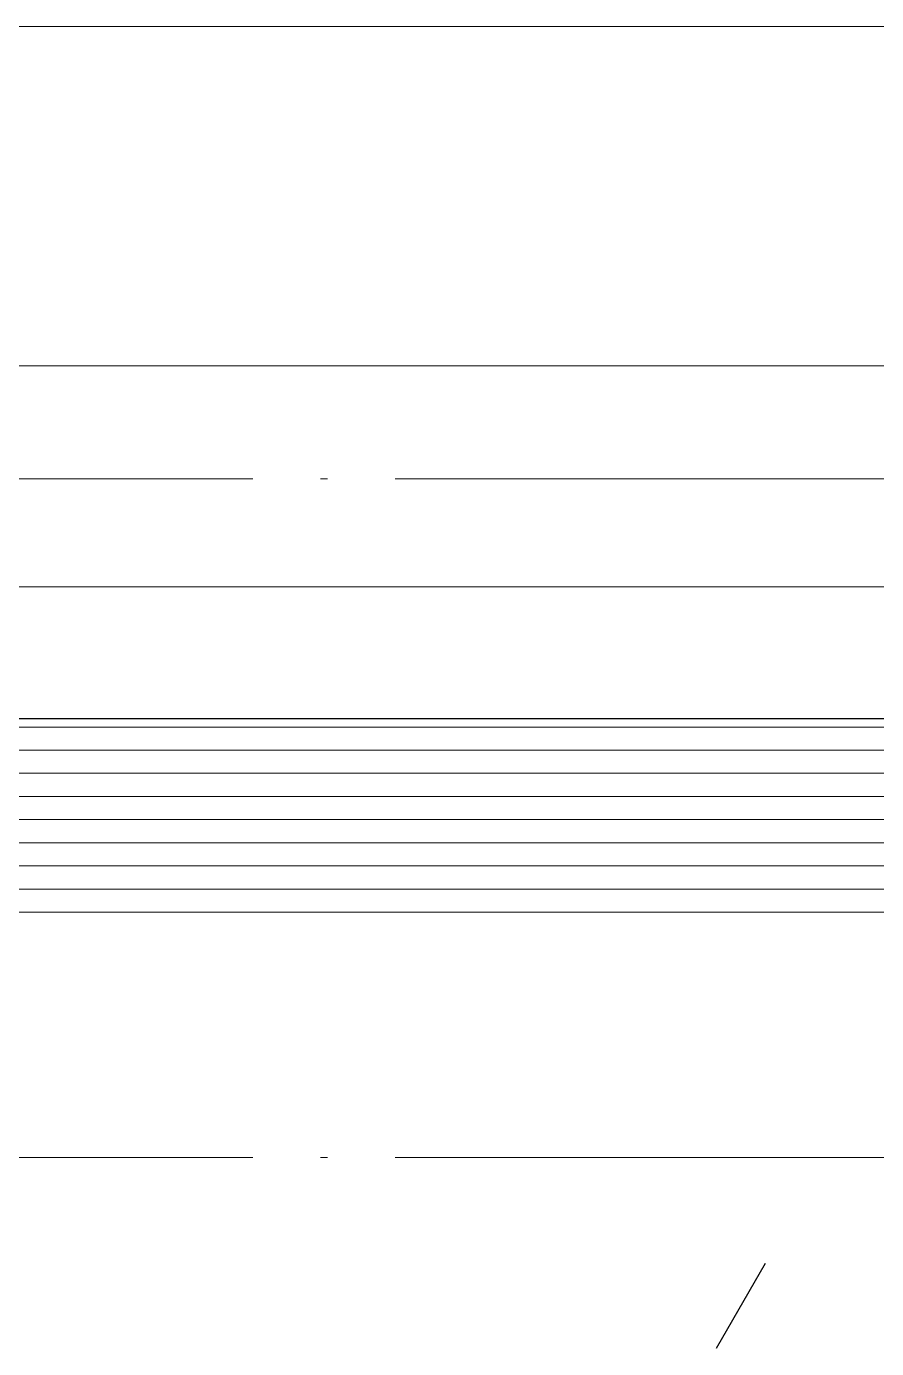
# Model space of a CAD drawing. Extents: x -518115 to 389031, y -209821 to 1628073.
# Drawn here: x 48418 to 49170, y 210438 to 211607 of the extents above; entities that cross this region are included whole.
import ezdxf

# ---------------------------------------------------------------- set-up
doc = ezdxf.new("R2010")
doc.units = 0
doc.header["$LTSCALE"] = 1000
doc.header["$MEASUREMENT"] = 0
doc.linetypes.add('DOTE', pattern=[2.42, 2, -0.2, 0.02, -0.2])
for name, color, linetype, lineweight in [('DOTE', 19, 'DOTE', 9), ('平面-排水沟', 86, 'Continuous', 15), ('平面-空调预留孔', 173, 'Continuous', 15)]:
    doc.layers.add(name, color=color, linetype=linetype, lineweight=lineweight)

# ---------------------------------------------------------------- blocks, each defined once
blk = doc.blocks.new('GDGDGDSDA')
at = {"layer": 'DOTE', "linetype": 'DOTE', "ltscale": 0.3}
for p, q in [((471334.8, 363358.3), (417334.8, 363358.3)), ((471334.8, 362758.3), (417334.8, 362758.3))]:
    blk.add_line(p, q, dxfattribs=at)
blk = doc.blocks.new('gdgdgdrgdfsfs')
at = {"layer": '平面-空调预留孔'}
for p, q in [((703030, 763961.6), (701455, 763961.6)), ((703023.9, 763845.2), (701461.2, 763845.2)), ((703023.9, 763844.9), (701461.2, 763844.9)), ((703023.9, 763837.8), (701461.2, 763837.8)), ((703026.2, 763817.3), (701458.9, 763817.3)), ((703026.2, 763796.9), (701458.9, 763796.9)), ((703026.2, 763776.4), (701458.9, 763776.4)), ((703026.2, 763756), (701458.9, 763756)), ((703026.2, 763735.5), (701458.9, 763735.5)), ((703026.2, 763715), (701458.9, 763715)), ((703026.2, 763694.6), (701458.9, 763694.6)), ((703026.2, 763674.1), (701458.9, 763674.1))]:
    blk.add_line(p, q, dxfattribs=at)

msp = doc.modelspace()

# ---------------------------------------------------------------- linework, layer by layer
msp.add_line((49071.7, 210513.4), (49028.5, 210438.2))
at = {"layer": '平面-排水沟'}
for p, q in [((59716.6, 211607.1), (41266.6, 211607.1)), ((53916.5, 211307.1), (47716.6, 211306.9))]:
    msp.add_line(p, q, dxfattribs=at)

# ---------------------------------------------------------------- block references
msp.add_blockref('GDGDGDSDA', (-406018.2, -152151.3))
at = {"layer": '平面-空调预留孔'}
msp.add_blockref('gdgdgdrgdfsfs', (-653341.9, -552850.1), dxfattribs=at)

doc.saveas('drawing.dxf')
